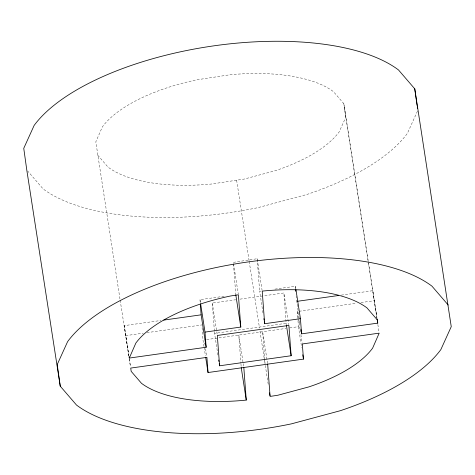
<?xml version="1.0" encoding="UTF-8"?>
<svg xmlns="http://www.w3.org/2000/svg" width="475" height="475" viewBox="0 0 475 475"><rect width="100%" height="100%" fill="white"/><g stroke="black" fill="none" stroke-linecap="round" stroke-linejoin="round"><path stroke-width="0.36" stroke-dasharray="2.38 1.78" d="M417.478 111.12L407.384 133.374A199.458 83.665 -8.8 0 1 306.945 194.465L258.008 207.628A199.458 83.665 -8.8 0 1 43.029 188.83L27.698 171.03M233.362 262.36L257.195 258.721L262.105 290.433M200.207 302.557L199.993 299.666L225.554 296.073M262.978 312.906L259.629 291.282L261.09 291.08M274.966 289.127L295.414 286.253L295.86 289.132M214.397 331.146L212.295 303.044L235.665 299.761M240.047 299.143L283.866 292.98L288.776 324.692M128.82 355.828L124.266 325.636L160.865 320.488M341.234 295.129L372.738 290.7L376.841 318.012M125.697 335.647L143.278 333.177M146.941 332.66L201.881 324.936M297.789 318.018L297.303 311.523L356.594 303.187M360.988 302.569L374.163 300.717M217.912 354.985L214.563 333.367L286.134 323.303L283.866 292.98M204.018 346.584L203.015 340.094L205.936 339.684M206.667 339.583L286.021 328.427M289.673 327.91L298.437 326.681L297.843 318.737M376.954 317.668L343.823 103.657L333.515 91.687A126.534 53.075 -8.8 0 0 229.793 74.795L197.137 79.764A126.534 53.075 -8.8 0 0 102.38 126.867L95.819 141.853L120.056 299.517M97.707 155.129L108.015 167.099A126.534 53.075 -8.8 0 0 211.731 183.997L244.388 179.027L275.435 170.673A126.534 53.075 -8.8 0 0 339.15 131.919L345.747 117.378L343.823 103.657M344.286 106.923L376.865 317.365M377.845 324.496L379.074 332.423M299.897 323.036L296.335 298.526M297.303 311.523L298.312 318.007M298.419 318.725L299.98 328.819M300.093 329.537L300.432 331.698M300.877 334.584L302.213 343.229M298.437 326.681L301.673 347.581M286.134 323.303L286.354 324.746M267.562 363.423L262.657 331.71L265.068 363.992M236.621 180.209L249.09 260.751M249.203 261.482L259.516 328.112M259.967 331.045L264.955 363.256M265.293 365.435L268.417 385.611M233.581 263.803L238.272 294.072M243.598 366.059L238.8 335.065L240.902 363.185M212.295 303.044L217.093 334.032M199.993 299.666L200.438 302.551M204.672 342.956L204.891 344.393M205.562 348.721L206.678 355.923M204.131 347.302L205.467 355.953M124.266 325.636L128.844 355.181M129.271 358.708L130.494 366.635M120.169 300.248L128.796 355.953M129.248 358.886L130.494 366.943M295.414 286.253L295.575 288.42M296.168 296.358L296.281 297.801M257.195 258.721L259.629 291.282M233.468 263.827L235.719 293.9M240.956 363.927L241.235 367.626M214.457 331.888L214.563 333.367M202.095 327.821L203.015 340.094"/><path stroke-width="0.71" d="M163.792 320.079L201.127 314.83L200.313 304M297.279 301.31L338.307 295.539M205.01 332.102L240.795 327.067L238.379 294.791L230.612 295.973A126.534 53.075 -8.8 0 0 135.85 343.081L129.289 358.067L206.144 347.261L205.01 332.102L200.658 303.994M264.32 321.551L264.652 323.713L300.438 318.683L295.973 289.857M300.901 329.519L301.572 333.842L377.762 323.131L377.293 319.871L366.985 307.901A126.534 53.075 -8.8 0 0 263.269 291.003L262.218 291.151L264.652 323.713M219.587 365.798L291.151 355.733L288.883 325.417L217.318 335.475L219.587 365.798L219.254 363.636M205.693 357.396L208.038 372.531L303.46 359.112L302.326 343.953L379.181 333.147L372.62 348.133A126.534 53.075 -8.8 0 1 308.904 386.887L277.863 395.236L270.091 396.423L267.674 364.141M243.817 367.496L246.258 400.057L245.207 400.205A126.534 53.075 -8.8 0 1 141.485 383.313L131.177 371.343L130.72 368.077L206.904 357.366L208.038 372.531M414.752 88.825L398.501 69.956A199.458 83.665 -8.8 0 0 209.16 46.532A199.458 83.665 -8.8 0 0 34.147 125.412L23.75 148.337L26.778 169.967L60.248 386.175L76.499 405.044A199.458 83.665 -8.8 0 0 291.478 423.843L340.415 410.679A199.458 83.665 -8.8 0 0 440.853 349.588L451.25 326.663L414.752 88.825L417.074 105.408M448.222 305.033L431.971 286.17A199.458 83.665 -8.8 0 0 242.636 262.74A199.458 83.665 -8.8 0 0 67.616 341.626L57.22 364.545L60.248 386.175M377.091 318.808L377.762 323.131M302.789 354.789L303.46 359.112M286.467 325.464L291.151 355.733M263.868 318.672L264.094 320.108M269.533 392.819L269.978 395.705M235.772 294.637L240.795 327.067M241.235 367.626L246.258 400.057M218.696 360.032L218.916 361.475M201.127 314.83L206.144 347.261M129.063 356.624L129.289 358.067M417.276 106.851L417.478 108.294M300.438 318.683L301.572 333.842M295.688 289.863L295.794 291.306"/></g></svg>
